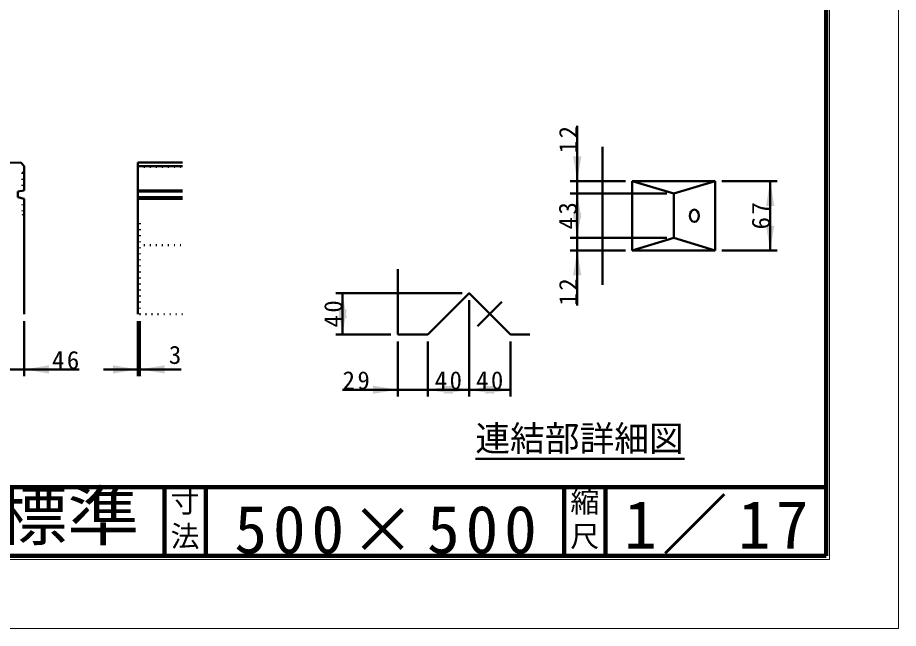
# Model space of a CAD drawing. Units: millimetres, scale not verified, with parts at other scales. Extents: x -2102 to 2102, y -1485 to 1485.
# Drawn here: x 824 to 2102, y -1485 to -599 of the extents above; entities that cross this region are included whole.
import ezdxf
from ezdxf.enums import TextEntityAlignment as Align

# ---------------------------------------------------------------- set-up
doc = ezdxf.new("R2010")
doc.units = ezdxf.units.MM
doc.header["$LTSCALE"] = 5
doc.linetypes.add('DOTTED', pattern=[1.75, 0.25, -1.5])
doc.linetypes.add('LONG_DASHED_DOTTED', pattern=[15.25, 12, -1.5, 0.25, -1.5])
doc.layers.add('0-0_V-nasSTD', color=7, linetype='Continuous', lineweight=35)
doc.layers.add('0-1_0', color=7, linetype='Continuous', lineweight=50)
doc.styles.add('ＭＳ ゴシック', font='')
doc.styles.get('ＭＳ ゴシック').set_extended_font_data('MS Gothic')

msp = doc.modelspace()

# ---------------------------------------------------------------- linework, layer by layer
at = {"layer": '0-0_V-nasSTD', "lineweight": 50}
for p, q in [((998.938, -809.361), (998.938, -1029.361)), ((998.938, -809.361), (1063.938, -809.361)), ((998.938, -814.361), (1063.938, -814.361)), ((998.938, -849.861), (1063.938, -849.861)), ((998.938, -851.361), (1063.938, -851.361)), ((998.938, -859.361), (1063.938, -859.361)), ((998.938, -861.861), (1063.938, -861.861))]:
    msp.add_line(p, q, dxfattribs=at)
at = {"layer": '0-0_V-nasSTD', "linetype": 'DOTTED', "lineweight": 50}
for p, q in [((998.938, -815.361), (1063.938, -815.361)), ((998.938, -895.361), (1001.938, -897.361)), ((1001.938, -897.361), (1001.938, -1029.361)), ((998.938, -919.361), (1001.938, -917.361)), ((998.938, -929.361), (1063.938, -929.361)), ((1063.938, -1029.361), (998.938, -1029.361))]:
    msp.add_line(p, q, dxfattribs=at)
at = {"layer": '0-0_V-nasSTD', "lineweight": 100}
for p, q in [((1037.5, -1280), (1037.5, -1380)), ((1097.5, -1280), (1097.5, -1380)), ((1617.5, -1280), (1617.5, -1380)), ((1677.5, -1280), (1677.5, -1380)), ((-1997.5, -1380), (1997.5, -1380))]:
    msp.add_line(p, q, dxfattribs=at)
at = {"layer": '0-0_V-nasSTD', "lineweight": 18}
for points in [[(-2102.5, -1485), (-2102.5, 1485), (2102.5, 1485), (2102.5, -1485)], [(-2002.5, -1385), (-2002.5, 1385), (2002.5, 1385), (2002.5, -1385)]]:
    msp.add_lwpolyline(points, close=True, dxfattribs=at)
at = {"layer": '0-0_V-nasSTD', "lineweight": 100}
msp.add_lwpolyline([(1997.5, -1380), (1997.5, 1380), (-1997.5, 1380)], dxfattribs=at)
at = {"layer": '0-0_V-nasSTD'}
for points in [[(1630.444, -800.248), (1636.444, -836.248), (1642.444, -800.248)], [(1910.444, -872.248), (1916.444, -836.248), (1922.444, -872.248)], [(1630.444, -890.248), (1636.444, -854.248), (1642.444, -890.248)], [(1630.444, -882.748), (1636.444, -918.748), (1642.444, -882.748)], [(1910.444, -900.748), (1916.444, -936.748), (1922.444, -900.748)], [(1630.444, -972.748), (1636.444, -936.748), (1642.444, -972.748)], [(1290.025, -1034.821), (1296.025, -998.821), (1302.025, -1034.821)], [(1290.025, -1022.821), (1296.025, -1058.821), (1302.025, -1022.821)], [(833.989, -1109.361), (869.989, -1115.361), (869.989, -1103.361)], [(962.938, -1115.361), (962.938, -1103.361), (998.938, -1109.361)], [(1001.938, -1109.361), (1037.938, -1115.361), (1037.938, -1103.361)], [(1340.025, -1144.821), (1340.025, -1132.821), (1376.025, -1138.821)], [(1419.525, -1138.821), (1455.525, -1144.821), (1455.525, -1132.821)], [(1443.525, -1144.821), (1443.525, -1132.821), (1479.525, -1138.821)], [(1479.525, -1138.821), (1515.525, -1144.821), (1515.525, -1132.821)], [(1503.525, -1144.821), (1503.525, -1132.821), (1539.525, -1138.821)]]:
    msp.add_solid(points, dxfattribs=at)
at = {"layer": '0-1_0'}
for p, q in [((1636.444, -756.248), (1636.444, -836.248)), ((1672.944, -786.498), (1672.944, -986.498)), ((528.989, -815.361), (828.989, -809.361)), ((828.989, -809.361), (833.989, -814.361)), ((833.989, -849.861), (833.989, -814.361)), ((1706.444, -836.248), (1626.444, -836.248)), ((1636.444, -854.248), (1636.444, -836.248)), ((1716.444, -836.248), (1716.444, -936.748)), ((1716.444, -836.248), (1836.444, -836.248)), ((1836.444, -836.248), (1836.444, -936.748)), ((1846.444, -836.248), (1926.444, -836.248)), ((1916.444, -936.748), (1916.444, -836.248)), ((824.989, -851.361), (833.989, -849.861)), ((824.989, -859.361), (824.989, -851.361)), ((1766.444, -854.248), (1626.444, -854.248)), ((1636.444, -918.748), (1636.444, -854.248)), ((1776.444, -854.248), (1776.444, -918.748)), ((833.989, -861.861), (824.989, -859.361)), ((833.989, -1029.361), (833.989, -861.861)), ((1766.444, -918.748), (1626.444, -918.748)), ((1636.444, -936.748), (1636.444, -918.748)), ((1706.444, -936.748), (1626.444, -936.748)), ((1636.444, -1016.748), (1636.444, -936.748)), ((1716.444, -936.748), (1836.444, -936.748)), ((1846.444, -936.748), (1926.444, -936.748)), ((1376.025, -963.821), (1376.025, -1058.821)), ((1469.525, -998.821), (1286.025, -998.821)), ((1296.025, -1058.821), (1296.025, -998.821)), ((1479.525, -1008.821), (1479.525, -1148.821)), ((833.989, -1039.361), (833.989, -1119.361)), ((998.938, -1039.361), (998.938, -1119.361)), ((1001.938, -1039.361), (1001.938, -1119.361)), ((1366.025, -1058.821), (1286.025, -1058.821)), ((1376.025, -1058.821), (1419.525, -1058.821)), ((1539.525, -1058.821), (1567.525, -1058.821)), ((1376.025, -1068.821), (1376.025, -1148.821)), ((1419.525, -1068.821), (1419.525, -1148.821)), ((1539.525, -1068.821), (1539.525, -1148.821)), ((913.989, -1109.361), (833.989, -1109.361)), ((948.938, -1109.361), (998.938, -1109.361)), ((998.938, -1109.361), (1001.938, -1109.361)), ((1061.938, -1109.361), (1001.938, -1109.361)), ((1296.025, -1138.821), (1376.025, -1138.821)), ((1376.025, -1138.821), (1419.525, -1138.821)), ((1488.687, -1239.064), (1792.095, -1239.064))]:
    msp.add_line(p, q, dxfattribs=at)
at = {"layer": '0-1_0', "linetype": 'DOTTED'}
for q in [(833.989, -822.061), (831.689, -850.244)]:
    msp.add_line((831.689, -824.361), q, dxfattribs=at)
at = {"layer": '0-1_0', "linetype": 'LONG_DASHED_DOTTED'}
msp.add_line((1491.847, -1046.498), (1527.203, -1011.143), dxfattribs=at)
at = {"layer": '0-1_0', "lineweight": 100}
msp.add_line((-1997.5, -1280), (1997.5, -1280), dxfattribs=at)
at = {"layer": '0-1_0'}
for points in [[(1716.444, -836.248), (1776.444, -854.248), (1836.444, -836.248)], [(1716.444, -936.748), (1776.444, -918.748), (1836.444, -936.748)], [(1419.525, -1058.821), (1479.525, -998.821), (1539.525, -1058.821)], [(763.989, -1109.361), (765.989, -1109.361), (785.989, -1109.361), (787.989, -1109.361), (833.989, -1109.361)], [(1419.525, -1138.821), (1479.525, -1138.821), (1539.525, -1138.821)]]:
    msp.add_lwpolyline(points, dxfattribs=at)
at = {"layer": '0-1_0', "linetype": 'DOTTED'}
msp.add_lwpolyline([(831.689, -861.222), (831.689, -884.361), (833.989, -886.661)], dxfattribs=at)
at = {"layer": '0-1_0'}
msp.add_ellipse((1806.444, -886.498), major_axis=(0, 9), ratio=0.707107, dxfattribs=at)

# ---------------------------------------------------------------- texts
at = {"layer": '0-0_V-nasSTD', "style": 'ＭＳ ゴシック'}
for s, height, p in [('3', 26.39, (1043.938, -1109.361)), ('連結部詳細図', 36.95, (1488.687, -1239.064)), ('寸', 30.79, (1046.482, -1326.001)), ('縮', 30.79, (1626.482, -1326.001)), ('法', 30.79, (1046.476, -1375.99)), ('尺', 30.79, (1626.476, -1375.99))]:
    msp.add_text(s, height=height, dxfattribs=at).set_placement(p, align=Align.BOTTOM_LEFT)
at = {"layer": '0-0_V-nasSTD', "style": 'ＭＳ ゴシック', "width": 1.1}
msp.add_text('ユニロードⅡ Ｖ標準', height=69.65, dxfattribs=at).set_placement((8.5, -1377.53), align=Align.BOTTOM_LEFT)
at = {"layer": '0-0_V-nasSTD', "char_height": 26.39, "attachment_point": 7, "rotation": 90, "style": 'ＭＳ ゴシック'}
for s, insert in [('\\T1.2;12', (1636.444, -795.848)), ('\\T1.2;67', (1916.444, -906.298)), ('\\T1.2;43', (1636.444, -906.298)), ('\\T1.2;12', (1636.444, -1016.748)), ('\\T1.2;40', (1296.025, -1048.621))]:
    msp.add_mtext(s, dxfattribs=dict(at, insert=insert))
at = {"layer": '0-0_V-nasSTD', "attachment_point": 7, "style": 'ＭＳ ゴシック'}
for s, insert, char_height in [('\\T1.2;46', (874.389, -1109.361), 26.39), ('\\T1.2;29', (1296.025, -1138.821), 26.39), ('\\T1.2;40', (1429.725, -1138.821), 26.39), ('\\T1.2;40', (1489.725, -1138.821), 26.39), ('\\T1.16;1／17', (1704.533, -1377.418), 69.65), ('\\T1.18;500×500', (1139.081, -1377.492), 69.65)]:
    msp.add_mtext(s, dxfattribs=dict(at, insert=insert, char_height=char_height))

doc.saveas('drawing.dxf')
